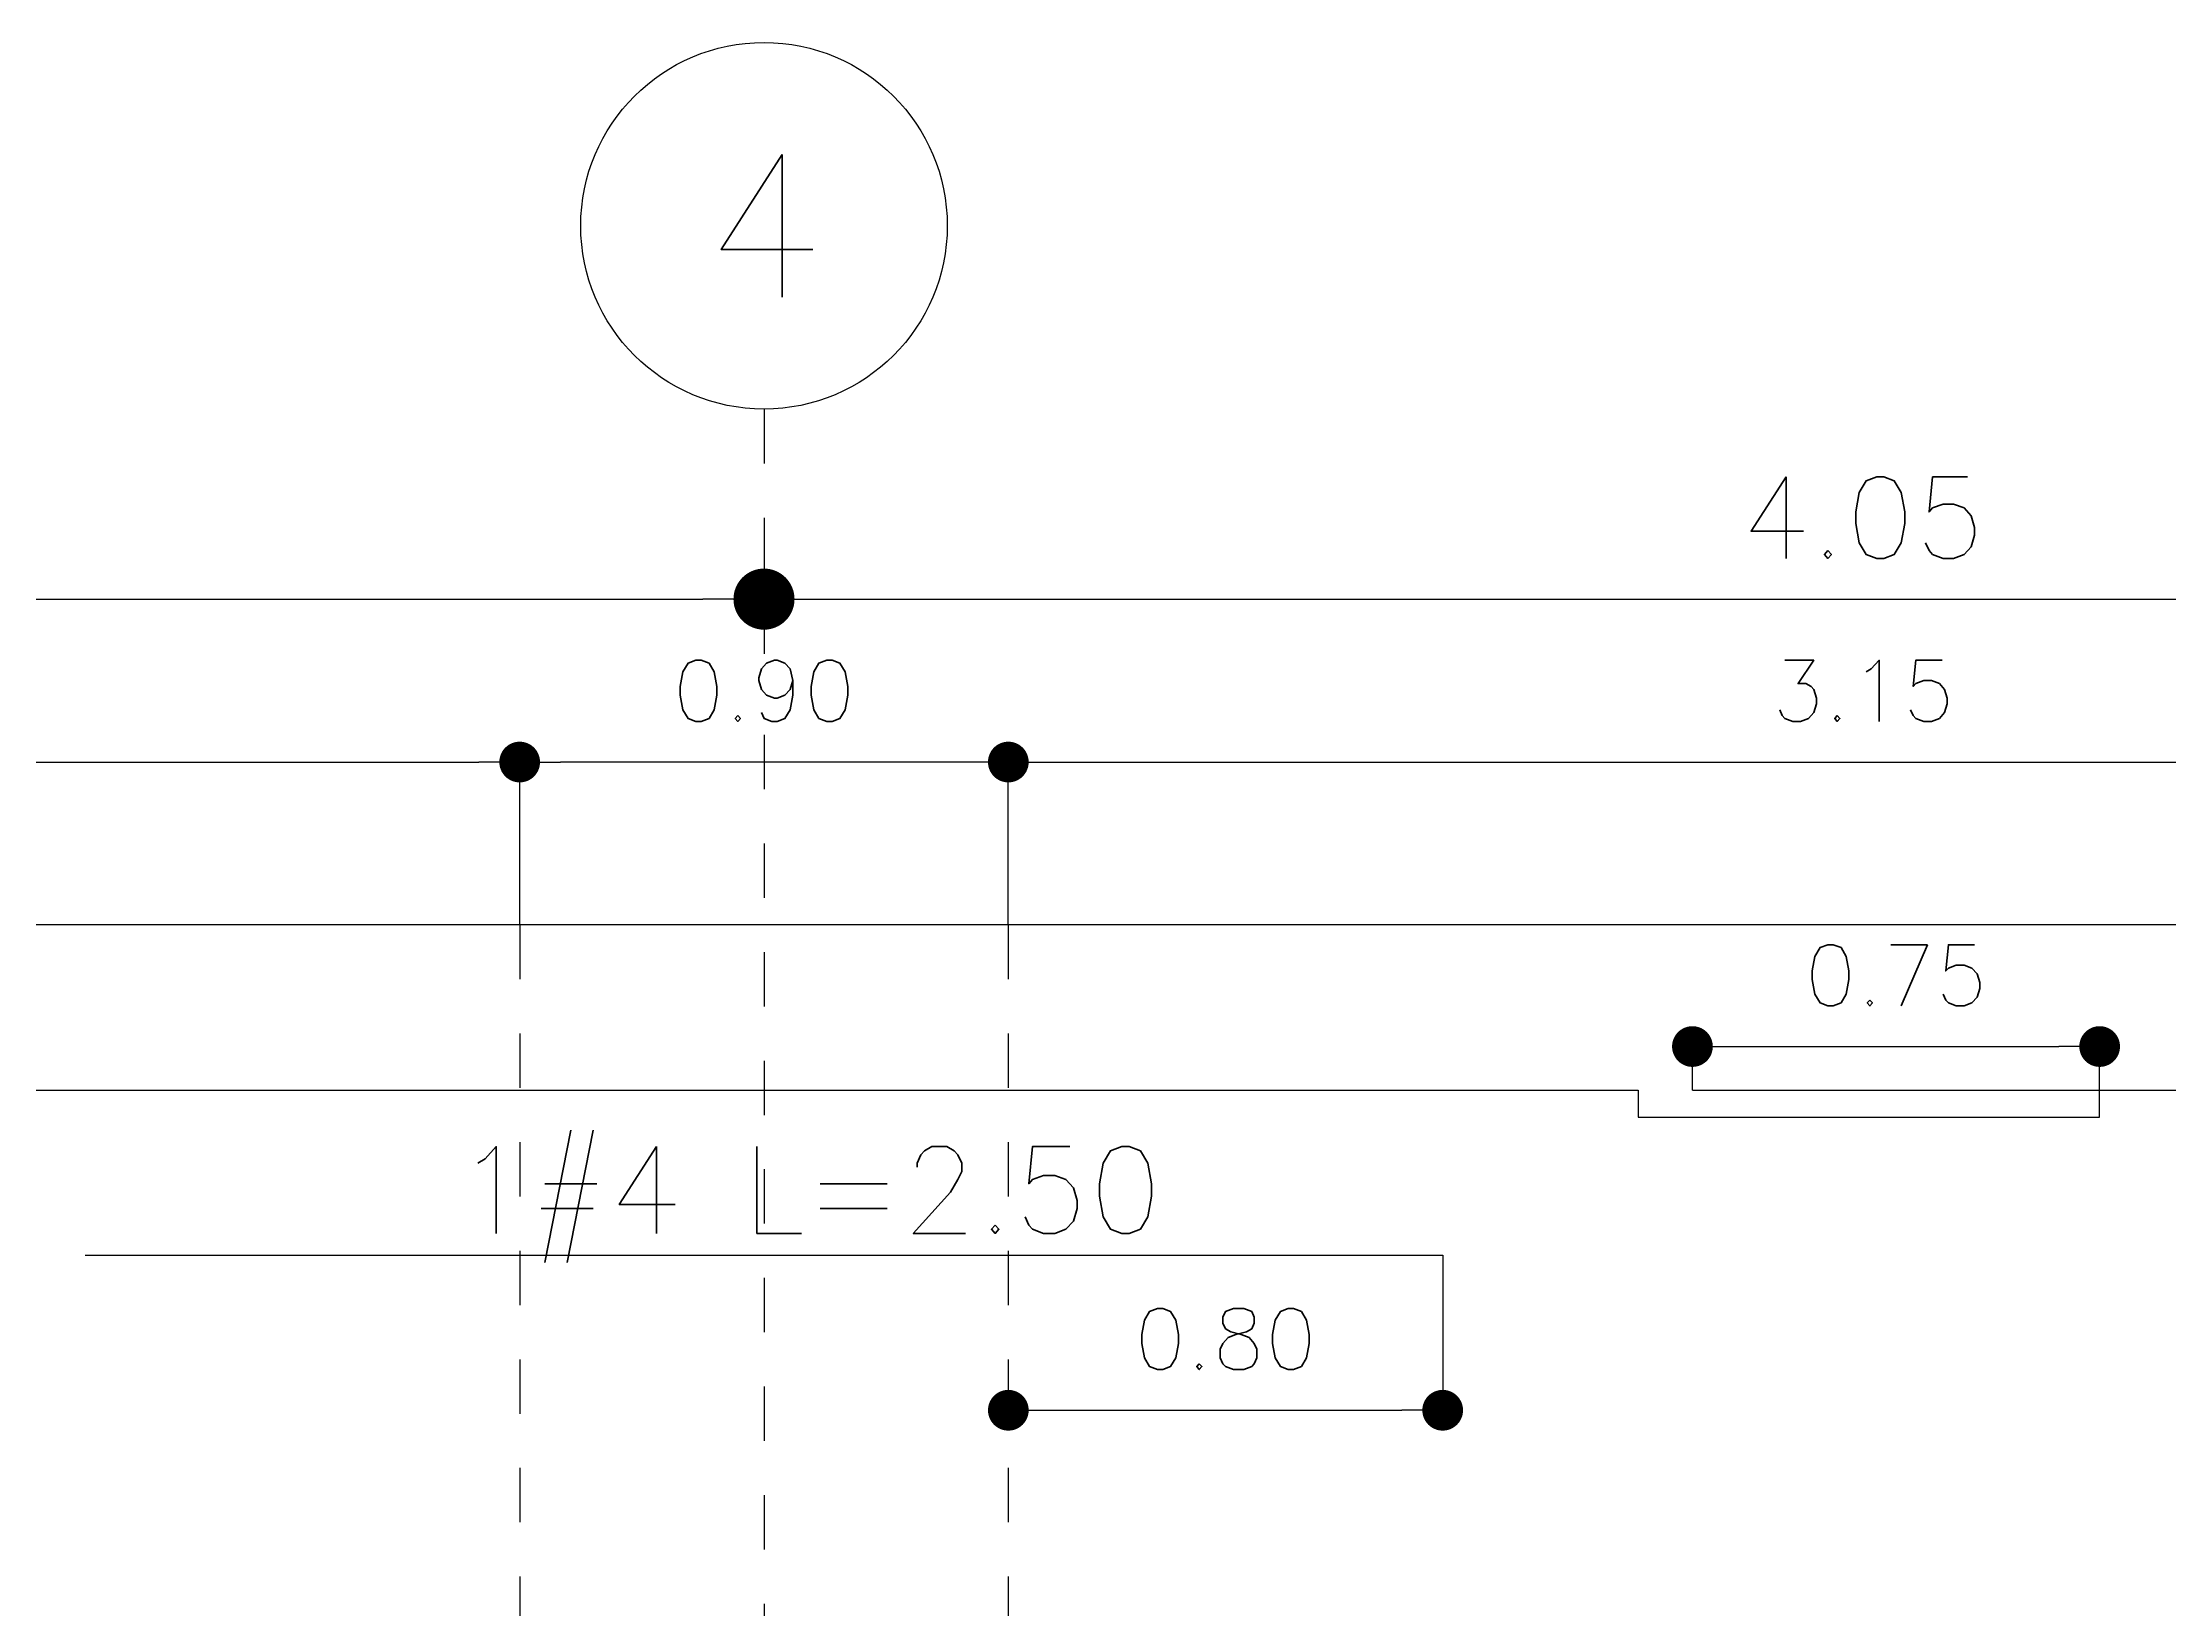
# Model space of a CAD drawing. Header units: millimetres. Extents: x 0 to 212, y -9 to 41.
# Drawn here: x 43.355 to 47.273, y 24.857 to 27.742 of the extents above; entities that cross this region are included whole.
import ezdxf
from ezdxf.enums import TextEntityAlignment as Align

# ---------------------------------------------------------------- set-up
doc = ezdxf.new("R2010")
doc.units = ezdxf.units.MM
doc.header["$LTSCALE"] = 0.01
doc.header["$PDMODE"] = 3
doc.linetypes.add('DASHDOT', pattern=[1, 0.5, -0.25, 0, -0.25])
doc.linetypes.add('DASHED2', pattern=[0.375, 0.25, -0.125])
for name, color, linetype in [('FC_BORDE VIGA', 4, 'Continuous'), ('FC_CIRCULO DE EJES', 3, 'Continuous'), ('FC_COTAS', 1, 'Continuous'), ('FC_COTAS EJES', 1, 'Continuous'), ('FC_EJES', 1, 'DASHDOT'), ('FC_PROYECCION', 6, 'DASHED2'), ('FC_R-175', 5, 'Continuous'), ('FC_R-80', 11, 'Continuous'), ('FC_REFUERZO', 5, 'Continuous')]:
    doc.layers.add(name, color=color, linetype=linetype)
doc.styles.add('FC_TEXT1', font='romans.shx')
doc.styles.get("Standard").update_dxf_attribs({"font": 'romans.shx'})
doc.dimstyles.new('FC_COTAS', dxfattribs={"dimtxt": 0.0015, "dimasz": 0.001, "dimexe": 0, "dimexo": 0, "dimgap": 0.001, "dimtad": 1, "dimtih": 1, "dimtoh": 1, "dimzin": 0, "dimdsep": 46, "dimtxsty": 'FC_TEXT1', "dimblk": 'DOT', "dimcen": 0.09, "dimclrd": 256, "dimclre": 256, "dimclrt": 256, "dimadec": 0, "dimazin": 0, "dimtfac": 1, "dimtix": 1, "dimtmove": 2, "dimatfit": 3, "dimfxl": 1.002, "dimtolj": 1, "dimtzin": 0, "dimlwd": -1, "dimarcsym": 0})
doc.dimstyles.new('FC_COTAS EJES', dxfattribs={"dimtxt": 0.002, "dimasz": 0.0015, "dimexe": 0, "dimexo": 0, "dimgap": 0.001, "dimtad": 1, "dimtih": 1, "dimtoh": 1, "dimzin": 0, "dimdsep": 46, "dimtxsty": 'FC_TEXT1', "dimblk": 'DOT', "dimcen": 0.09, "dimclrd": 256, "dimclre": 256, "dimclrt": 256, "dimadec": 0, "dimazin": 0, "dimtfac": 1, "dimtix": 1, "dimtmove": 2, "dimatfit": 3, "dimfxl": 1.002, "dimtolj": 1, "dimtzin": 0, "dimlwd": -1, "dimarcsym": 0})

# ---------------------------------------------------------------- blocks, each defined once
blk = doc.blocks.new('FC_B_Eje')
at = {"layer": 'FC_CIRCULO DE EJES', "ltscale": 1.5}
blk.add_circle((0, 0), 0.0045, dxfattribs=at)
at = {"ltscale": 1.5, "style": 'FC_TEXT1'}
blk.add_attdef('EJE', text='', height=0.0035, dxfattribs=at).set_placement((0, 0), align=Align.MIDDLE_CENTER)
blk = doc.blocks.new('_Dot')
at = {"color": 0, "linetype": 'ByBlock', "lineweight": -2}
blk.add_line((-0.5, 0), (-1, 0), dxfattribs=at)
at = {"color": 0, "linetype": 'ByBlock', "const_width": 0.5}
blk.add_lwpolyline([(-0.25, 0, 1), (0.25, 0, 1)], format="xyb", close=True, dxfattribs=at)
blk = doc.blocks.new('*D130')
at = {"layer": 'Defpoints', "color": 0, "ltscale": 0.6, "transparency": 16777216}
for p in [(44.234, 26.4171), (41.174, 26.1171), (44.234, 26.1171)]:
    blk.add_point(p, dxfattribs=at)
at = {"layer": 'FC_COTAS', "lineweight": -2, "ltscale": 0.6, "transparency": 16777216}
for p, q in [((41.174, 26.1171), (41.174, 26.4171)), ((44.234, 26.1171), (44.234, 26.4171))]:
    blk.add_line(p, q, dxfattribs=at)
at = {"layer": 'FC_COTAS', "ltscale": 0.6, "transparency": 16777216}
blk.add_line((41.249, 26.4171), (44.159, 26.4171), dxfattribs=at)
at = {"layer": 'FC_COTAS', "ltscale": 0.6, "transparency": 16777216, "xscale": 0.075, "yscale": 0.075, "zscale": 0.075, "rotation": 180}
blk.add_blockref('_Dot', (41.174, 26.4171), dxfattribs=at)
at = {"layer": 'FC_COTAS', "ltscale": 0.6, "transparency": 16777216, "xscale": 0.075, "yscale": 0.075, "zscale": 0.075}
blk.add_blockref('_Dot', (44.234, 26.4171), dxfattribs=at)
at = {"layer": 'FC_COTAS', "ltscale": 0.6, "transparency": 16777216, "insert": (42.704, 26.5483), "char_height": 0.1125, "attachment_point": 5, "style": 'FC_TEXT1'}
blk.add_mtext('\\A1;3.06', dxfattribs=at)
blk = doc.blocks.new('*D131')
at = {"layer": 'Defpoints', "color": 0, "ltscale": 0.6, "transparency": 16777216}
for p in [(48.284, 26.4171), (45.134, 26.1171), (48.284, 26.1171)]:
    blk.add_point(p, dxfattribs=at)
at = {"layer": 'FC_COTAS', "lineweight": -2, "ltscale": 0.6, "transparency": 16777216}
for p, q in [((45.134, 26.1171), (45.134, 26.4171)), ((48.284, 26.1171), (48.284, 26.4171))]:
    blk.add_line(p, q, dxfattribs=at)
at = {"layer": 'FC_COTAS', "ltscale": 0.6, "transparency": 16777216}
blk.add_line((45.209, 26.4171), (48.209, 26.4171), dxfattribs=at)
at = {"layer": 'FC_COTAS', "ltscale": 0.6, "transparency": 16777216, "xscale": 0.075, "yscale": 0.075, "zscale": 0.075, "rotation": 180}
blk.add_blockref('_Dot', (45.134, 26.4171), dxfattribs=at)
at = {"layer": 'FC_COTAS', "ltscale": 0.6, "transparency": 16777216, "xscale": 0.075, "yscale": 0.075, "zscale": 0.075}
blk.add_blockref('_Dot', (48.284, 26.4171), dxfattribs=at)
at = {"layer": 'FC_COTAS', "ltscale": 0.6, "transparency": 16777216, "insert": (46.709, 26.5483), "char_height": 0.1125, "attachment_point": 5, "style": 'FC_TEXT1'}
blk.add_mtext('\\A1;3.15', dxfattribs=at)
blk = doc.blocks.new('*D134')
at = {"layer": 'Defpoints', "color": 0, "ltscale": 0.6, "transparency": 16777216}
for p in [(40.724, 26.7171), (44.684, 26.7171), (44.684, 26.7171)]:
    blk.add_point(p, dxfattribs=at)
at = {"layer": 'FC_COTAS EJES', "ltscale": 0.6, "transparency": 16777216}
blk.add_line((40.8365, 26.7171), (44.5715, 26.7171), dxfattribs=at)
at = {"layer": 'FC_COTAS EJES', "ltscale": 0.6, "transparency": 16777216, "xscale": 0.1125, "yscale": 0.1125, "zscale": 0.1125, "rotation": 180}
blk.add_blockref('_Dot', (40.724, 26.7171), dxfattribs=at)
at = {"layer": 'FC_COTAS EJES', "ltscale": 0.6, "transparency": 16777216, "xscale": 0.1125, "yscale": 0.1125, "zscale": 0.1125}
blk.add_blockref('_Dot', (44.684, 26.7171), dxfattribs=at)
at = {"layer": 'FC_COTAS EJES', "ltscale": 0.6, "transparency": 16777216, "insert": (42.704, 26.8671), "char_height": 0.15, "attachment_point": 5, "style": 'FC_TEXT1'}
blk.add_mtext('\\A1;3.96', dxfattribs=at)
blk = doc.blocks.new('*D135')
at = {"layer": 'Defpoints', "color": 0, "ltscale": 0.6, "transparency": 16777216}
for p in [(44.684, 26.7171), (48.7316, 26.7171), (48.7316, 26.7171)]:
    blk.add_point(p, dxfattribs=at)
at = {"layer": 'FC_COTAS EJES', "ltscale": 0.6, "transparency": 16777216}
blk.add_line((44.7965, 26.7171), (48.6191, 26.7171), dxfattribs=at)
at = {"layer": 'FC_COTAS EJES', "ltscale": 0.6, "transparency": 16777216, "xscale": 0.1125, "yscale": 0.1125, "zscale": 0.1125, "rotation": 180}
blk.add_blockref('_Dot', (44.684, 26.7171), dxfattribs=at)
at = {"layer": 'FC_COTAS EJES', "ltscale": 0.6, "transparency": 16777216, "xscale": 0.1125, "yscale": 0.1125, "zscale": 0.1125}
blk.add_blockref('_Dot', (48.7316, 26.7171), dxfattribs=at)
at = {"layer": 'FC_COTAS EJES', "ltscale": 0.6, "transparency": 16777216, "insert": (46.7078, 26.8671), "char_height": 0.15, "attachment_point": 5, "style": 'FC_TEXT1'}
blk.add_mtext('\\A1;4.05', dxfattribs=at)
blk = doc.blocks.new('*D140')
at = {"layer": 'Defpoints', "color": 0, "ltscale": 0.6, "transparency": 16777216}
for p in [(44.234, 26.4171), (44.234, 26.1171), (45.134, 26.1171)]:
    blk.add_point(p, dxfattribs=at)
at = {"layer": 'FC_COTAS', "lineweight": -2, "ltscale": 0.6, "transparency": 16777216}
for p, q in [((44.234, 26.1171), (44.234, 26.4171)), ((45.134, 26.1171), (45.134, 26.4171))]:
    blk.add_line(p, q, dxfattribs=at)
at = {"layer": 'FC_COTAS', "ltscale": 0.6, "transparency": 16777216}
blk.add_line((45.059, 26.4171), (44.309, 26.4171), dxfattribs=at)
at = {"layer": 'FC_COTAS', "ltscale": 0.6, "transparency": 16777216, "xscale": 0.075, "yscale": 0.075, "zscale": 0.075, "rotation": 180}
blk.add_blockref('_Dot', (44.234, 26.4171), dxfattribs=at)
at = {"layer": 'FC_COTAS', "ltscale": 0.6, "transparency": 16777216, "xscale": 0.075, "yscale": 0.075, "zscale": 0.075}
blk.add_blockref('_Dot', (45.134, 26.4171), dxfattribs=at)
at = {"layer": 'FC_COTAS', "ltscale": 0.6, "transparency": 16777216, "insert": (44.684, 26.5483), "char_height": 0.1125, "attachment_point": 5, "style": 'FC_TEXT1', "bg_fill": 3, "box_fill_scale": 1.1, "bg_fill_color": 256, "bg_fill_true_color": 13158600, "bg_fill_transparency": 0}
blk.add_mtext('\\A1;0.90', dxfattribs=at)
blk = doc.blocks.new('*D145')
at = {"layer": 'Defpoints', "color": 0, "ltscale": 0.6, "transparency": 16777216}
for p in [(47.144, 25.8932), (46.394, 25.8131), (47.144, 25.7631)]:
    blk.add_point(p, dxfattribs=at)
at = {"layer": 'FC_COTAS EJES', "lineweight": -2, "ltscale": 0.6, "transparency": 16777216}
for p, q in [((46.394, 25.8131), (46.394, 25.8932)), ((47.144, 25.7631), (47.144, 25.8932))]:
    blk.add_line(p, q, dxfattribs=at)
at = {"layer": 'FC_COTAS EJES', "ltscale": 0.6, "transparency": 16777216}
blk.add_line((46.469, 25.8932), (47.069, 25.8932), dxfattribs=at)
at = {"layer": 'FC_COTAS EJES', "ltscale": 0.6, "transparency": 16777216, "xscale": 0.075, "yscale": 0.075, "zscale": 0.075, "rotation": 180}
blk.add_blockref('_Dot', (46.394, 25.8932), dxfattribs=at)
at = {"layer": 'FC_COTAS EJES', "ltscale": 0.6, "transparency": 16777216, "xscale": 0.075, "yscale": 0.075, "zscale": 0.075}
blk.add_blockref('_Dot', (47.144, 25.8932), dxfattribs=at)
at = {"layer": 'FC_COTAS EJES', "ltscale": 0.6, "transparency": 16777216, "insert": (46.769, 26.0244), "char_height": 0.1125, "attachment_point": 5, "style": 'FC_TEXT1'}
blk.add_mtext('\\A1;0.75', dxfattribs=at)
blk = doc.blocks.new('*D147')
at = {"layer": 'Defpoints', "color": 0, "ltscale": 0.6, "transparency": 16777216}
for p in [(45.934, 25.5091), (45.134, 25.2234), (45.934, 25.2234)]:
    blk.add_point(p, dxfattribs=at)
at = {"layer": 'FC_COTAS', "lineweight": -2, "ltscale": 0.6, "transparency": 16777216}
blk.add_line((45.934, 25.5091), (45.934, 25.2234), dxfattribs=at)
at = {"layer": 'FC_COTAS', "ltscale": 0.6, "transparency": 16777216}
blk.add_line((45.209, 25.2234), (45.859, 25.2234), dxfattribs=at)
at = {"layer": 'FC_COTAS', "ltscale": 0.6, "transparency": 16777216, "xscale": 0.075, "yscale": 0.075, "zscale": 0.075, "rotation": 180}
blk.add_blockref('_Dot', (45.134, 25.2234), dxfattribs=at)
at = {"layer": 'FC_COTAS', "ltscale": 0.6, "transparency": 16777216, "xscale": 0.075, "yscale": 0.075, "zscale": 0.075}
blk.add_blockref('_Dot', (45.934, 25.2234), dxfattribs=at)
at = {"layer": 'FC_COTAS', "ltscale": 0.6, "transparency": 16777216, "insert": (45.534, 25.3546), "char_height": 0.1125, "attachment_point": 5, "style": 'FC_TEXT1'}
blk.add_mtext('\\A1;0.80', dxfattribs=at)

msp = doc.modelspace()

# ---------------------------------------------------------------- linework, layer by layer
at = {"layer": 'FC_BORDE VIGA'}
msp.add_lwpolyline([(37.624, 22.5211), (57.704, 22.5211), (57.704, 26.1171), (37.624, 26.1171)], close=True, dxfattribs=at)
at = {"layer": 'FC_EJES', "ltscale": 0.6}
msp.add_lwpolyline([(44.684, 27.0671), (44.684, 22.5211)], dxfattribs=at)
at = {"layer": 'FC_PROYECCION', "ltscale": 0.6}
for points in [[(44.234, 26.1171), (44.234, 22.5211)], [(45.134, 26.1171), (45.134, 22.5211)]]:
    msp.add_lwpolyline(points, dxfattribs=at)
at = {"layer": 'FC_REFUERZO'}
for points in [[(40.324, 25.6331), (40.324, 25.8131), (46.294, 25.8131), (46.294, 25.7631), (47.144, 25.7631)], [(46.394, 25.8131), (57.654, 25.8131), (57.654, 25.6331)], [(43.434, 25.5091), (45.934, 25.5091)]]:
    msp.add_lwpolyline(points, dxfattribs=at)

# ---------------------------------------------------------------- block references
at = {"layer": 'FC_R-175'}
ref = msp.add_blockref('FC_B_Eje', (44.684, 27.4046), dxfattribs=dict(at, xscale=75, yscale=75, zscale=75))
ref.add_attrib('EJE', '4', dxfattribs={"layer": '0', "color": 0, "ltscale": 1.5, "height": 0.2625, "style": 'FC_TEXT1'}).set_placement((44.684, 27.4046), align=Align.MIDDLE_CENTER)

# ---------------------------------------------------------------- texts
at = {"layer": 'FC_R-80'}
msp.add_text('1#4 L=2.50', height=0.16, dxfattribs=at).set_placement((44.767, 25.549), align=Align.CENTER)

# ---------------------------------------------------------------- dimensions: what is measured, and where the dimension line sits
at = {"layer": 'FC_COTAS', "ltscale": 0.6}
for base, p1, p2, picture, middle in [((44.234, 26.4171), (41.174, 26.1171), (44.234, 26.1171), '*D130', (42.704, 26.5483)), ((48.284, 26.4171), (45.134, 26.1171), (48.284, 26.1171), '*D131', (46.709, 26.5483)), ((45.934, 25.2234), (45.134, 25.2234), (45.934, 25.5091), '*D147', (45.534, 25.3546))]:
    dim = msp.add_linear_dim(base=base, p1=p1, p2=p2, dimstyle='FC_COTAS', override={"dimscale": 0, "dimtix": 1, "dimtofl": 1, "dimtmove": 2, "dimatfit": 3}, dxfattribs=at)
    dim.commit()
    dim.dimension.update_dxf_attribs({"geometry": picture, "text_midpoint": middle})
at = {"layer": 'FC_COTAS EJES', "ltscale": 0.6}
for base, p1, p2, dimstyle, picture, middle in [((44.684, 26.7171), (40.724, 26.7171), (44.684, 26.7171), 'FC_COTAS EJES', '*D134', (42.704, 26.8671)), ((48.7316, 26.7171), (44.684, 26.7171), (48.7316, 26.7171), 'FC_COTAS EJES', '*D135', (46.7078, 26.8671)), ((47.144, 25.8932), (46.394, 25.8131), (47.144, 25.7631), 'FC_COTAS', '*D145', (46.769, 26.0244))]:
    dim = msp.add_linear_dim(base=base, p1=p1, p2=p2, dimstyle=dimstyle, override={"dimscale": 0, "dimtix": 1, "dimtofl": 1, "dimtmove": 2, "dimatfit": 3}, dxfattribs=at)
    dim.commit()
    dim.dimension.update_dxf_attribs({"geometry": picture, "text_midpoint": middle})

# ---------------------------------------------------------------- next in the draw order: dimensions: what is measured, and where the dimension line sits
at = {"layer": 'FC_COTAS', "ltscale": 0.6}
dim = msp.add_linear_dim(base=(44.234, 26.4171), p1=(45.134, 26.1171), p2=(44.234, 26.1171), dimstyle='FC_COTAS', override={"dimscale": 0, "dimtix": 1, "dimtofl": 1, "dimtmove": 2, "dimatfit": 3, "dimtfill": 1}, dxfattribs=at)
dim.commit()
dim.dimension.update_dxf_attribs({"geometry": '*D140', "text_midpoint": (44.684, 26.5483)})

doc.saveas('drawing.dxf')
